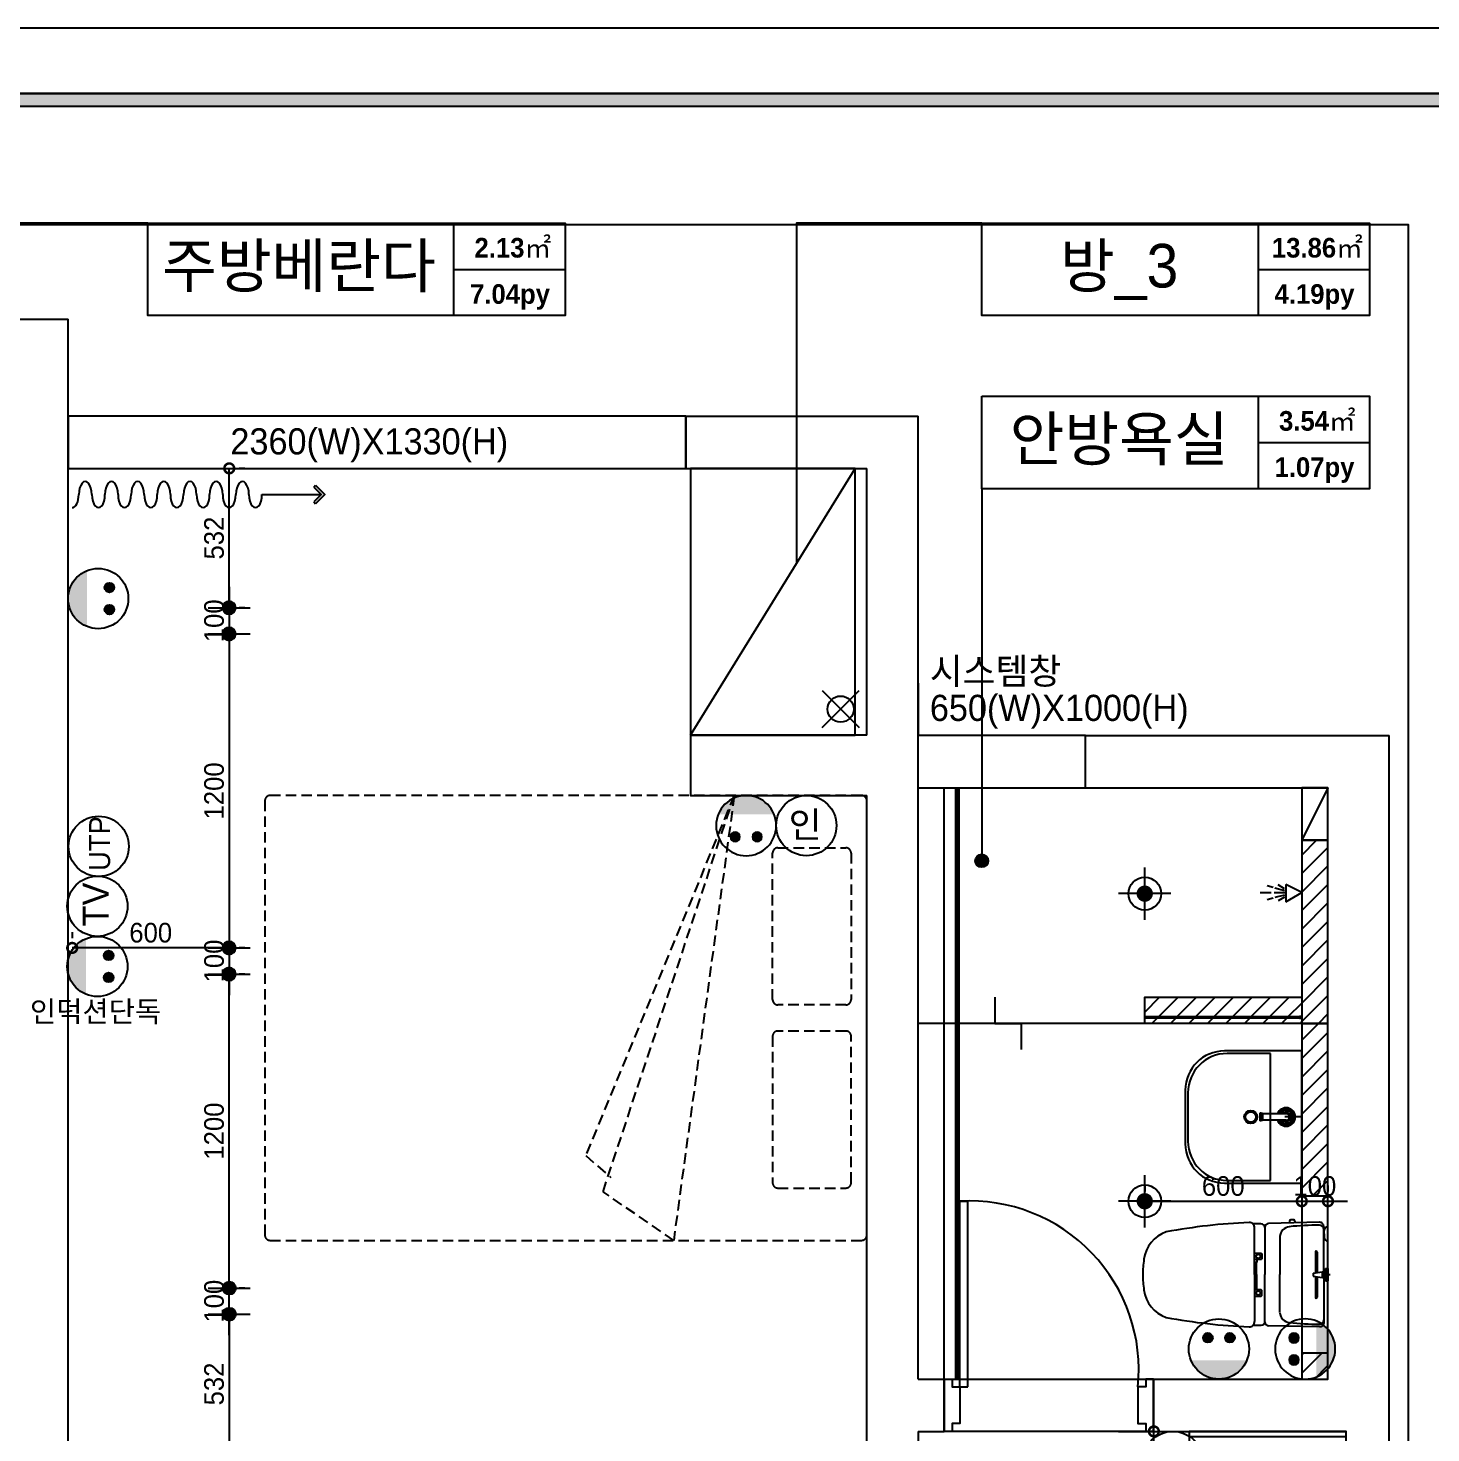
# Model space of a CAD drawing. Header units: inches. Extents: x -55157 to -7160, y -122257 to -52101.
# Drawn here: x -20336 to -14976, y -92112 to -86744 of the extents above; entities that cross this region are included whole.
import ezdxf
from ezdxf.enums import TextEntityAlignment as Align

# ---------------------------------------------------------------- set-up
doc = ezdxf.new("R2010")
doc.units = ezdxf.units.IN
doc.header["$LTSCALE"] = 50
doc.header["$MEASUREMENT"] = 0
for name, pattern in [('DASHEDX2', [1.5, 1, -0.5]), ('DH-HID2', [1.2, 0.8, -0.4]), ('HIDDEN', [0.375, 0.25, -0.125])]:
    doc.linetypes.add(name, pattern=pattern)
for name, color, linetype in [('0-ELC TEXT', 7, 'Continuous'), ('01. F-소품', 3, 'Continuous'), ('03-TEXT', 3, 'Continuous'), ('03-WAL NEW', 3, 'Continuous'), ('06-FUR', 6, 'Continuous'), ('07-DIM WAL', 5, 'Continuous'), ('BATH', 4, 'Continuous'), ('CEIL-LIGHT', 7, 'Continuous'), ('CO-BATH', 6, 'Continuous'), ('E-HAT', 251, 'Continuous'), ('fin', 5, 'Continuous'), ('FORM(YOURNAME)-1', 1, 'Continuous'), ('FORM(YOURNAME)-11', 1, 'Continuous'), ('FU-FURM', 251, 'DH-HID2'), ('HL', 6, 'HIDDEN'), ('RC-LIGHT', 7, 'Continuous'), ('도면층2', 2, 'Continuous'), ('도면층4', 4, 'Continuous'), ('도면층5', 5, 'Continuous'), ('설비', 140, 'Continuous'), ('욕실마감선', 4, 'Continuous')]:
    doc.layers.add(name, color=color, linetype=linetype)
doc.styles.add('YOURNAME', font='HY울릉도M.TTF')
doc.styles.add('넥슨고딕', font='NEXONLv1GothicBold.ttf')
doc.styles.add('스타일1', font='HY울릉도M.TTF')
doc.styles.add('코레일둥고', font='Korail_Round_Gothic_Medium.ttf')
doc.dimstyles.new('30', dxfattribs={"dimscale": 30, "dimtxt": 2.5, "dimasz": 2.5, "dimexe": 1.25, "dimexo": 2, "dimtad": 1, "dimdec": 0, "dimtxsty": '스타일1', "dimblk": 'DOTSMALL', "dimcen": 2.5, "dimclrd": 1, "dimclre": 1, "dimclrt": 2, "dimadec": 0, "dimazin": 0, "dimtfac": 1, "dimtix": 1, "dimtmove": 0, "dimatfit": 3, "dimldrblk": 'DOTSMALL', "dimfxl": 1.25, "dimarcsym": 0})
pattern_1 = [(45, (21500, -16519.2), (-35.35534, 35.35534), [])]

# ---------------------------------------------------------------- blocks, each defined once
blk = doc.blocks.new('FORM-ELEVATION')
at = {"layer": 'FORM(YOURNAME)-11'}
h = blk.add_hatch(color=256, dxfattribs=at)
h.dxf.hatch_style = 1
h.paths.add_polyline_path([(-10309, 35708), (71691, 35708), (71691, 35508), (-10309, 35508)])
h.paths.add_polyline_path([(-10309, -21492), (71691, -21492), (71691, -21692), (-10309, -21692)])
at = {"layer": 'Defpoints', "color": 158}
for points in [[(-10309, -21692), (71691, -21692), (71691, 35708), (-10309, 35708)], [(-8309, 33708), (61071, 33708), (61071, -19692), (-8309, -19692)]]:
    blk.add_lwpolyline(points, close=True, dxfattribs=at)
at = {"layer": 'FORM(YOURNAME)-11', "color": 250}
blk.add_lwpolyline([(-11309, -22692), (72691, -22692), (72691, 36708), (-11309, 36708)], close=True, dxfattribs=at)
at = {"layer": 'FORM(YOURNAME)-11'}
blk.add_lwpolyline([(-10309, 35708), (71691, 35708), (71691, 35508), (-10309, 35508)], close=True, dxfattribs=at)
at = {"layer": 'FORM(YOURNAME)-11', "color": 3, "style": 'YOURNAME'}
for tag, height, p in [('1', 450, (71041, -1219)), ('2', 450, (71041, -1863)), ('3', 450, (71041, -3150)), ('4', 450, (71041, -5081)), ('5', 515, (71041, -7398)), ('6', 515, (71041, -9650)), ('7', 515, (71041, -11903)), ('8', 515, (71041, -14155)), ('9', 515, (71041, -16408)), ('10', 515, (66791, -18596)), ('11', 515, (71041, -18660)), ('12', 515, (66791, -20848)), ('13', 515, (71041, -20848))]:
    blk.add_attdef(tag, text='', height=height, dxfattribs=at).set_placement(p, align=Align.MIDDLE_RIGHT)
blk = doc.blocks.new('vudauseh')
for p, q in [((-38801.7, -55169.5), (-38660.3, -55311)), ((-38801.7, -55311), (-38660.3, -55169.5))]:
    blk.add_line(p, q)
blk.add_circle((-38731, -55240.2), 50)
at = {"layer": '도면층2'}
for p, q in [((-42952.7, -53750.2), (-41682.7, -53750.2)), ((-41682.7, -59085.2), (-41682.7, -53750.2)), ((-39322.7, -54120.2), (-38435, -54120.2)), ((-39322.7, -54120.2), (-39322.7, -54320.2)), ((-38435, -57800.2), (-38435, -54120.2)), ((-39322.7, -54320.2), (-38631, -54320.2)), ((-38631, -55340.2), (-38631, -54320.2)), ((-38435, -55341.2), (-38435, -55141.2)), ((-37795, -55341.2), (-36635, -55341.2)), ((-37795, -55541.2), (-37795, -55341.2)), ((-37795, -55541.2), (-37795, -55341.2)), ((-36635, -66300.2), (-36635, -55341.2)), ((-37795, -55541.2), (-36869, -55541.2)), ((-36869, -57800.2), (-36869, -55541.2)), ((-38631, -58130.2), (-38631, -55570.2)), ((-38435, -57800.2), (-38335, -57800.2)), ((-38335, -57800.2), (-38335, -58000.2)), ((-37535, -57800.2), (-36869, -57800.2)), ((-37535, -57800.2), (-37535, -58000.2)), ((-38435, -58000.2), (-38335, -58000.2)), ((-38435, -58000.2), (-38435, -58130.2)), ((-37535, -58000.2), (-36799, -58000.2)), ((-36799, -64673.2), (-36799, -58000.2))]:
    blk.add_line(p, q, dxfattribs=at)
blk.add_lwpolyline([(-38631, -55340.2), (-39305, -55340.2), (-39305, -55570.2), (-38631, -55570.2)], dxfattribs=at)
at = {"layer": '도면층4'}
for p, q in [((-38435, -55141.2), (-38435, -55341.2)), ((-37795, -55341.2), (-38435, -55341.2)), ((-37795, -55541.2), (-37795, -55341.2)), ((-38435, -55541.2), (-37795, -55541.2)), ((-38275, -57830.2), (-38275, -57120.2)), ((-38275, -57120.2), (-38245, -57120.2)), ((-38245, -57830.2), (-38245, -57120.8)), ((-38335, -58000.2), (-38335, -57800.2)), ((-38335, -57800.2), (-37535, -57800.2)), ((-38335, -57800.2), (-38335, -58000.2)), ((-37535, -57800.2), (-37535, -58000.2)), ((-38275, -57830.2), (-38245, -57830.2)), ((-37535, -58000.2), (-38335, -58000.2))]:
    blk.add_line(p, q, dxfattribs=at)
blk.add_lwpolyline([(-41682.7, -54320.2), (-39322.7, -54320.2), (-39322.7, -54120.2), (-41682.7, -54120.2)], close=True, dxfattribs=at)
for points in [[(-38335, -57800.2), (-38305, -57800.2), (-38305, -57830.2), (-38275, -57830.2), (-38275, -57970.2), (-38305, -57970.2), (-38305, -58000.2), (-38335, -58000.2), (-38335, -57800.2)], [(-37535, -57800.2), (-37565, -57800.2), (-37565, -57830.2), (-37595, -57830.2), (-37595, -57970.2), (-37565, -57970.2), (-37565, -58000.2), (-37535, -58000.2), (-37535, -57800.2)]]:
    blk.add_lwpolyline(points, dxfattribs=at)
at = {"layer": '도면층5'}
blk.add_arc((-38237.5, -57765.5), 645.8, 354.2444, 93.3276, dxfattribs=at)
at = {"layer": '0-ELC TEXT', "style": '코레일둥고'}
for s, p in [('2360(W)X1330(H)', (-41062.7, -54267)), ('시스템창', (-38390.1, -55145)), ('650(W)X1000(H)', (-38390.1, -55285.4))]:
    blk.add_text(s, height=100, dxfattribs=at).set_placement(p)
blk = doc.blocks.new('B-803S')
at = {"layer": 'CO-BATH'}
for p, q in [((7.5, 1980), (7.5, 20)), ((12.5, 1980), (12.5, 20))]:
    blk.add_line(p, q, dxfattribs=at)
at = {"layer": 'CO-BATH', "color": 8}
blk.add_lwpolyline([(0, 2000), (20, 2000), (20, 0), (0, 0)], close=True, dxfattribs=at)
at = {"layer": 'CO-BATH'}
for points in [[(0, 2000), (0, 1970), (5, 1970), (5, 1980), (15, 1980), (15, 1970), (20, 1970), (20, 2000)], [(0, 0), (0, 30), (5, 30), (5, 20), (15, 20), (15, 30), (20, 30), (20, 0)]]:
    blk.add_lwpolyline(points, close=True, dxfattribs=at)
blk = doc.blocks.new('FFSFDF')
at = {"layer": '01. F-소품'}
blk.add_hatch(color=8, dxfattribs=at).paths.add_polyline_path([(1567672.9, 1746751.1), (1567679.9, 1746744.1), (1567715.3, 1746779.4), (1567679.9, 1746814.8), (1567672.9, 1746807.7), (1567701.2, 1746779.4)])
at = {"layer": '01. F-소품', "color": 8}
for p, q in [((1567672.9, 1746807.7), (1567679.9, 1746814.8)), ((1567474.8, 1746779.4), (1567701.2, 1746779.4)), ((1567672.9, 1746751.1), (1567679.9, 1746744.1))]:
    blk.add_line(p, q, dxfattribs=at)
for points in [[(1567672.9, 1746807.7), (1567701.2, 1746779.4), (1567672.9, 1746751.1)], [(1567679.9, 1746814.8), (1567715.3, 1746779.4), (1567679.9, 1746744.1)]]:
    blk.add_lwpolyline(points, dxfattribs=at)
for centre, start_param, end_param in [((1566799.8, 1746779.4), 1.570796, 4.712389), ((1566899.8, 1746779.4), 1.570796, 4.712389), ((1566999.8, 1746779.4), 1.570796, 4.712389), ((1567099.8, 1746779.4), 1.570796, 4.712389), ((1567199.8, 1746779.4), 1.570796, 4.712389), ((1567299.8, 1746779.4), 1.570796, 4.712389), ((1567399.8, 1746779.4), 1.570796, 4.712389), ((1566749.8, 1746779.4), 6.283185, 7.853982), ((1566849.8, 1746779.4), 4.712389, 7.853982), ((1566949.8, 1746779.4), 4.712389, 7.853982), ((1567049.8, 1746779.4), 4.712389, 7.853982), ((1567149.8, 1746779.4), 4.712389, 7.853982), ((1567249.8, 1746779.4), 4.712389, 7.853982), ((1567349.8, 1746779.4), 4.712389, 7.853982), ((1567449.8, 1746779.4), 4.712389, 7.853982)]:
    blk.add_ellipse(centre, major_axis=(0, -50), ratio=0.5, start_param=start_param, end_param=end_param, dxfattribs=at)
blk = doc.blocks.new('ccjwsjdeh')
at = {"layer": '03-WAL NEW'}
h = blk.add_hatch(dxfattribs=at)
h.set_pattern_fill('_USER', color=256, scale=50, angle=45, pattern_type=0)
h.set_pattern_definition(pattern_1)
h.paths.add_polyline_path([(-15469, -72960.4), (-15369, -72960.4), (-15369, -72260.4), (-15469, -72260.4)])
at = {"layer": 'E-HAT'}
h = blk.add_hatch(dxfattribs=at)
h.set_pattern_fill('_USER', color=8, scale=50, angle=45, pattern_type=0)
h.set_pattern_definition(pattern_1)
h.paths.add_polyline_path([(-15469, -72860.4), (-16069, -72860.4), (-16069, -72934.4), (-16060, -72934.4), (-15478, -72934.4), (-15469, -72934.4)])
h.paths.add_polyline_path([(-16069, -72940.4), (-16069, -72960.4), (-15469, -72960.4), (-15469, -72940.4), (-15478, -72940.4), (-16060, -72940.4)])
h = blk.add_hatch(dxfattribs=at)
h.set_pattern_fill('_USER', color=8, scale=50, angle=45, pattern_type=0)
h.set_pattern_definition(pattern_1)
h.paths.add_polyline_path([(-15369, -73619.4), (-15369, -72960.4), (-15469, -72960.4), (-15469, -73619.4)])
h.paths.add_polyline_path([(-15369, -74319.4), (-15369, -74219.4), (-15469, -74219.4), (-15469, -74319.4)])
at = {"color": 8}
for p, q in [((-16069, -72960.4), (-16935, -72960.4)), ((-15469, -73318), (-15534, -73318)), ((-15369, -73896.5), (-15369, -73944.5)), ((-15369, -73920.5), (-15360.2, -73920.5))]:
    blk.add_line(p, q, dxfattribs=at)
blk.add_lwpolyline([(-16641.3, -72860.4), (-16641.3, -72960.4), (-16541.3, -72960.4), (-16541.3, -73060.4)], dxfattribs=at)
at = {"layer": '03-WAL NEW'}
for p, q in [((-15469, -72960.4), (-15369, -72960.4)), ((-15469, -73619.4), (-15369, -73619.4)), ((-15469, -74219.4), (-15369, -74219.4))]:
    blk.add_line(p, q, dxfattribs=at)
for points in [[(-15469, -72960.4), (-15369, -72960.4), (-15369, -72260.4), (-15469, -72260.4)], [(-15469, -74319.4), (-15369, -74319.4), (-15369, -72960.4), (-15469, -72960.4)]]:
    blk.add_lwpolyline(points, close=True, dxfattribs=at)
blk.add_lwpolyline([(-15469, -72960.4), (-16069, -72960.4), (-16069, -72860.4), (-15469, -72860.4), (-15469, -72960.4)], dxfattribs=at)
at = {"layer": '06-FUR', "color": 8}
for p, q in [((-17805, -71859.4), (-17176, -70839.4)), ((-15369, -72060.4), (-15469, -72260.4))]:
    blk.add_line(p, q, dxfattribs=at)
for points in [[(-17805, -71859.4), (-17176, -71859.4), (-17176, -70839.4), (-17805, -70839.4)], [(-15469, -72260.4), (-15369, -72260.4), (-15369, -72060.4), (-15469, -72060.4)], [(-15899, -75759.4), (-15299, -75759.4), (-15299, -74519.4), (-15899, -74519.4)], [(-15899, -74539.4), (-15299, -74539.4), (-15299, -74519.4), (-15899, -74519.4)]]:
    blk.add_lwpolyline(points, close=True, dxfattribs=at)
at = {"layer": 'BATH', "color": 8}
for p, q in [((-15586, -72461.5), (-15628.1, -72461.5)), ((-15578.3, -72440.9), (-15600.9, -72434.3)), ((-15533.1, -72461.5), (-15574.6, -72461.5)), ((-15534.7, -72453.3), (-15572.6, -72443.5)), ((-15534.7, -72469.7), (-15572.6, -72479.4)), ((-15535.2, -72445.5), (-15558.8, -72430.7)), ((-15469, -72460.4), (-15530, -72429.1)), ((-15530, -72429.1), (-15530, -72495.4)), ((-15530, -72495.4), (-15469, -72460.4)), ((-15578.3, -72482), (-15600.9, -72488.7)), ((-15535.2, -72477.4), (-15558.8, -72492.3))]:
    blk.add_line(p, q, dxfattribs=at)
at = {"layer": 'CO-BATH', "color": 8}
for p, q in [((-15469, -73065.5), (-15764, -73065.5)), ((-15589, -73075.5), (-15754, -73075.5)), ((-15589, -73560.5), (-15589, -73075.5)), ((-15469, -73570.5), (-15469, -73065.5)), ((-15914, -73215.5), (-15914, -73420.5)), ((-15904, -73225.5), (-15904, -73410.5)), ((-15629.5, -73303.5), (-15629.5, -73332.5)), ((-15624.5, -73303.5), (-15629.5, -73303.5)), ((-15624.5, -73303.5), (-15624.5, -73332.5)), ((-15619.5, -73304.5), (-15624.5, -73304.5)), ((-15619.5, -73304.5), (-15619.5, -73331.5)), ((-15529, -73305.5), (-15619.5, -73305.5)), ((-15624.5, -73332.5), (-15629.5, -73332.5)), ((-15619.5, -73331.5), (-15624.5, -73331.5)), ((-15529, -73330.5), (-15619.5, -73330.5)), ((-15764, -73570.5), (-15469, -73570.5)), ((-15754, -73560.5), (-15589, -73560.5))]:
    blk.add_line(p, q, dxfattribs=at)
for radius in [25, 20]:
    blk.add_circle((-15664, -73318), radius, dxfattribs=at)
for centre, radius, start, end in [((-15764, -73215.5), 150, 90, 180), ((-15754, -73225.5), 150, 90, 180), ((-15529, -73318), 35, 200.9248, 159.0751), ((-15529, -73318), 30, 204.6243, 155.3757), ((-15529, -73318), 25, 210, 150), ((-15529, -73318), 18, 223.9829, 136.017), ((-15529, -73318), 12.5, 270, 90), ((-15764, -73420.5), 150, 180, 270), ((-15754, -73410.5), 150, 180, 270)]:
    blk.add_arc(centre, radius, start, end, dxfattribs=at)
at = {"layer": 'fin', "color": 8}
for p, q in [((-15649.6, -73920.5), (-15649.6, -73741.2)), ((-15610.4, -73740.1), (-15610.4, -73920.5)), ((-15385.4, -73912.5), (-15385.4, -73747.9)), ((-15384, -73764.8), (-15384, -73752.3)), ((-15552.6, -73775.3), (-15552.6, -73920.5)), ((-15384, -73764.8), (-15384, -73777.3)), ((-15649.6, -73920.5), (-15649.6, -74099.8)), ((-15610.4, -74100.9), (-15610.4, -73920.5)), ((-15552.6, -74065.7), (-15552.6, -73920.5)), ((-15385.4, -73928.5), (-15385.4, -74093.1))]:
    blk.add_line(p, q, dxfattribs=at)
for points in [[(-15610.4, -73740.1, 0.371724), (-15625.1, -73725.7, 0.003515), (-15656, -73726.6, 0.320541)], [(-15385.4, -73747.9), (-15385.4, -73735.5, 0.421209), (-15400.7, -73720.5), (-15595.7, -73725.1, 0.001659)], [(-15610.4, -74100.9, -0.371724), (-15625.1, -74115.3, -0.003515), (-15656, -74114.4, -0.320541)], [(-15385.4, -74093.1), (-15385.4, -74105.5, -0.421209), (-15400.7, -74120.5), (-15595.7, -74115.9, -0.001659)]]:
    blk.add_lwpolyline(points, format="xyb", dxfattribs=at)
for centre, radius, start, end in [((-15947.3, -73876.3), 125.5, 108.2964, 173.4241), ((-15580.6, -75925.3), 2205.9, 92.3333, 100.6081), ((-15669.6, -73741.2), 20, 0, 92.3333), ((-15595.4, -73740.1), 15, 91.3651, 180), ((-15512.6, -73777), 40, 95.9437, 177.5129), ((-15413.2, -74731.8), 1000, 89.3116, 95.9437), ((-15401.4, -73747.9), 16, 0, 89.3116), ((-15369, -73752.3), 15, 90, 180), ((-15369, -73777.3), 15, 180, 270), ((-15670.4, -73920.5), 405.9, 171.6993, 180), ((-15670.4, -73920.5), 405.9, 180, 188.3007), ((-15947.3, -73964.7), 125.5, 186.5759, 251.7036), ((-15512.6, -74064), 40, 182.4871, 264.0563), ((-15580.6, -71915.7), 2205.9, 259.3919, 267.6667), ((-15669.6, -74099.8), 20, 267.6667, 0), ((-15595.4, -74100.9), 15, 180, 268.6349), ((-15413.2, -73109.2), 1000, 264.0563, 270.6884), ((-15401.4, -74093.1), 16, 270.6884, 0)]:
    blk.add_arc(centre, radius, start, end, dxfattribs=at)
at = {"layer": 'FU-FURM', "color": 8}
for p, q in [((-17637.4, -72089.4), (-18204.9, -73465.4)), ((-18138.9, -73603.4), (-17637.4, -72089.4)), ((-17637.4, -72089.4), (-17868.9, -73789.4)), ((-18204.9, -73465.4), (-18108.9, -73549.4)), ((-17868.9, -73789.4), (-18138.9, -73603.4))]:
    blk.add_line(p, q, dxfattribs=at)
for points in [[(-19430.9, -72109.4), (-19430.9, -73769.4, 0.414214), (-19410.9, -73789.4), (-17150.9, -73789.4, 0.414214), (-17130.9, -73769.4), (-17130.9, -72109.4, 0.414214), (-17150.9, -72089.4), (-19410.9, -72089.4, 0.414214)], [(-17490.9, -72869.4), (-17490.9, -72309.4, -0.414214), (-17470.9, -72289.4), (-17210.9, -72289.4, -0.414214), (-17190.9, -72309.4), (-17190.9, -72869.4, -0.414214), (-17210.9, -72889.4), (-17470.9, -72889.4, -0.414214)], [(-17490.9, -73009.4), (-17490.9, -73569.4, 0.414214), (-17470.9, -73589.4), (-17210.9, -73589.4, 0.414214), (-17190.9, -73569.4), (-17190.9, -73009.4, 0.414214), (-17210.9, -72989.4), (-17470.9, -72989.4, 0.414214)]]:
    blk.add_lwpolyline(points, format="xyb", close=True, dxfattribs=at)
at = {"layer": 'HL', "color": 8, "linetype": 'Continuous'}
for p, q in [((-15515.4, -73715.5), (-15515.4, -73723.2)), ((-15499.3, -73711.5), (-15511.4, -73711.5)), ((-15495.3, -73715.5), (-15495.3, -73722.8)), ((-15417, -73834), (-15417, -73913)), ((-15410, -73834), (-15410, -73912)), ((-15642.6, -73920.5), (-15642.6, -73874.2)), ((-15642.6, -73920.5), (-15642.6, -73966.8)), ((-15425.1, -73914.5), (-15390.7, -73909.2)), ((-15425.1, -73914.5), (-15425.1, -73926.5)), ((-15390.7, -73909.2), (-15383.7, -73913.6)), ((-15390.7, -73909.2), (-15390.7, -73931.8)), ((-15383.7, -73913.6), (-15379, -73908.1)), ((-15383.7, -73913.6), (-15383.7, -73927.4)), ((-15379, -73896.5), (-15369, -73896.5)), ((-15379, -73896.5), (-15379, -73944.5)), ((-15425.1, -73926.5), (-15390.7, -73931.8)), ((-15417, -73928), (-15417, -74007)), ((-15410, -73929), (-15410, -74007)), ((-15390.7, -73931.8), (-15383.7, -73927.4)), ((-15383.7, -73927.4), (-15379, -73932.9)), ((-15379, -73944.5), (-15369, -73944.5))]:
    blk.add_line(p, q, dxfattribs=at)
for points in [[(-15649.6, -73837.9), (-15625.4, -73837.9, -0.414214), (-15621.4, -73841.9), (-15621.4, -73858.4, -0.414214), (-15625.4, -73862.4), (-15641, -73862.4), (-15649.6, -73862.4)], [(-15641, -73862.4), (-15641, -73872.2, -0.414214), (-15643, -73874.2), (-15649.6, -73874.2)], [(-15641, -73978.6), (-15641, -73968.8, 0.414214), (-15643, -73966.8), (-15649.6, -73966.8)], [(-15649.6, -74003.1), (-15625.4, -74003.1, 0.414214), (-15621.4, -73999.1), (-15621.4, -73982.6, 0.414214), (-15625.4, -73978.6), (-15641, -73978.6), (-15649.6, -73978.6)]]:
    blk.add_lwpolyline(points, format="xyb", dxfattribs=at)
for centre in [(-15635.4, -73850.5), (-15635.4, -73990.5)]:
    blk.add_circle(centre, 8, dxfattribs=at)
for centre, radius, start, end in [((-15511.4, -73715.5), 4, 90, 180), ((-15499.3, -73715.5), 4, 0, 90), ((-15413.5, -73834), 3.5, 0, 180), ((-15413.5, -74007), 3.5, 180, 0)]:
    blk.add_arc(centre, radius, start, end, dxfattribs=at)
at = {"layer": '욕실마감선', "color": 8}
for p, q in [((-15525.9, -72451.4), (-15528, -72451.4)), ((-15527, -72471.1), (-15528, -72471.1))]:
    blk.add_line(p, q, dxfattribs=at)
blk.add_blockref('vudauseh', (21500, -16519.2))
at = {"color": 8}
blk.add_blockref('FFSFDF', (-1586916.7, -1817718.9), dxfattribs=at)
at = {"layer": '07-DIM WAL', "color": 8, "xscale": 0.3000010340288967, "yscale": 0.3000010340288967, "zscale": 0.3000010340288967, "rotation": 270}
blk.add_blockref('B-803S', (-16069, -72934.4), dxfattribs=at)
blk = doc.blocks.new('hallogen')
h = blk.add_hatch(color=256)
h.dxf.hatch_style = 1
edge = h.paths.add_edge_path()
edge.add_arc((48591.7, 60854.3), 31.2, 0, 360, ccw=False)
at = {"color": 1, "linetype": 'Continuous'}
for p, q in [((48591.7, 60954.3), (48591.7, 60754.3)), ((48691.7, 60854.3), (48491.7, 60854.3))]:
    blk.add_line(p, q, dxfattribs=at)
at = {"color": 4, "linetype": 'Continuous'}
blk.add_circle((48591.7, 60854.3), 62.5, dxfattribs=at)
blk = doc.blocks.new('_DOTSMALL')
at = {"color": 0, "linetype": 'ByBlock', "const_width": 0.5}
blk.add_lwpolyline([(-0.0625, 0, 1), (0.0625, 0, 1)], format="xyb", close=True, dxfattribs=at)
blk = doc.blocks.new('*D267')
at = {"layer": '07-DIM WAL', "color": 1, "lineweight": -2, "transparency": 16777216}
for p, q in [((-16069, -91166.9), (-16069, -91189.4)), ((-15469, -91166.9), (-15469, -91189.4)), ((-16069, -91226.9), (-15469, -91226.9))]:
    blk.add_line(p, q, dxfattribs=at)
at = {"layer": 'Defpoints', "color": 0, "transparency": 16777216}
for p in [(-16069, -91226.9), (-15469, -91226.9), (-15469, -91226.9)]:
    blk.add_point(p, dxfattribs=at)
at = {"layer": '07-DIM WAL', "color": 1, "lineweight": -2, "transparency": 16777216, "xscale": 75, "yscale": 75, "zscale": 75, "rotation": 180}
blk.add_blockref('_DOTSMALL', (-16069, -91226.9), dxfattribs=at)
at = {"layer": '07-DIM WAL', "color": 1, "lineweight": -2, "transparency": 16777216, "xscale": 75, "yscale": 75, "zscale": 75}
blk.add_blockref('_DOTSMALL', (-15469, -91226.9), dxfattribs=at)
at = {"layer": '07-DIM WAL', "color": 2, "transparency": 16777216, "insert": (-15769, -91169.2), "char_height": 75, "attachment_point": 5, "style": '스타일1'}
blk.add_mtext('600', dxfattribs=at)
blk = doc.blocks.new('*D268')
at = {"layer": '07-DIM WAL', "color": 1, "lineweight": -2, "transparency": 16777216}
for p, q in [((-15469, -91166.9), (-15469, -91189.4)), ((-15369, -91166.9), (-15369, -91189.4)), ((-15544, -91226.9), (-15294, -91226.9))]:
    blk.add_line(p, q, dxfattribs=at)
at = {"layer": 'Defpoints', "color": 0, "transparency": 16777216}
for p in [(-15469, -91226.9), (-15369, -91226.9), (-15369, -91226.9)]:
    blk.add_point(p, dxfattribs=at)
at = {"layer": '07-DIM WAL', "color": 1, "lineweight": -2, "transparency": 16777216, "xscale": 75, "yscale": 75, "zscale": 75}
blk.add_blockref('_DOTSMALL', (-15469, -91226.9), dxfattribs=at)
at = {"layer": '07-DIM WAL', "color": 1, "lineweight": -2, "transparency": 16777216, "xscale": 75, "yscale": 75, "zscale": 75, "rotation": 180}
blk.add_blockref('_DOTSMALL', (-15369, -91226.9), dxfattribs=at)
at = {"layer": '07-DIM WAL', "color": 2, "transparency": 16777216, "insert": (-15419, -91169.2), "char_height": 75, "attachment_point": 5, "style": '스타일1'}
blk.add_mtext('100', dxfattribs=at)
blk = doc.blocks.new('1')
at = {"linetype": 'Continuous'}
h = blk.add_hatch(color=4, dxfattribs=at)
h.dxf.hatch_style = 1
edge = h.paths.add_edge_path()
edge.add_arc((11539653.5, -14273503.8), 37.5, 0, 360)
at = {"color": 1, "linetype": 'Continuous'}
for p, q in [((11539653.5, -14273637.1), (11539653.5, -14273370.5)), ((11539520.2, -14273503.8), (11539786.8, -14273503.8))]:
    blk.add_line(p, q, dxfattribs=at)
at = {"color": 4, "linetype": 'Continuous'}
for radius in [41.5, 37.5]:
    blk.add_circle((11539653.5, -14273503.8), radius, dxfattribs=at)
blk = doc.blocks.new('*D322')
at = {"layer": '07-DIM WAL', "color": 1, "lineweight": -2, "transparency": 16777216}
for p, q in [((-19567, -90183.9), (-19567, -90433.9)), ((-19507, -90258.9), (-19529.5, -90258.9)), ((-19627, -90358.9), (-19604.5, -90358.9))]:
    blk.add_line(p, q, dxfattribs=at)
at = {"layer": 'Defpoints', "color": 0, "transparency": 16777216}
for p in [(-19567, -90258.9), (-19567, -90358.9), (-19567, -90358.9)]:
    blk.add_point(p, dxfattribs=at)
at = {"layer": '07-DIM WAL', "color": 1, "lineweight": -2, "transparency": 16777216, "xscale": 75, "yscale": 75, "zscale": 75}
for p, rotation in [((-19567, -90258.9), 270), ((-19567, -90358.9), 90)]:
    blk.add_blockref('_DOTSMALL', p, dxfattribs=dict(at, rotation=rotation))
at = {"layer": '07-DIM WAL', "color": 2, "transparency": 16777216, "insert": (-19624.7, -90308.9), "char_height": 75, "attachment_point": 5, "rotation": 90, "style": '스타일1'}
blk.add_mtext('100', dxfattribs=at)
blk = doc.blocks.new('*D323')
at = {"layer": '07-DIM WAL', "color": 1, "lineweight": -2, "transparency": 16777216}
for p, q in [((-19567, -88883.9), (-19567, -89133.9)), ((-19507, -88958.9), (-19529.5, -88958.9)), ((-19627, -89058.9), (-19604.5, -89058.9))]:
    blk.add_line(p, q, dxfattribs=at)
at = {"layer": 'Defpoints', "color": 0, "transparency": 16777216}
for p in [(-19567, -88958.9), (-19567, -89058.9), (-19567, -89058.9)]:
    blk.add_point(p, dxfattribs=at)
at = {"layer": '07-DIM WAL', "color": 1, "lineweight": -2, "transparency": 16777216, "xscale": 75, "yscale": 75, "zscale": 75}
for p, rotation in [((-19567, -88958.9), 270), ((-19567, -89058.9), 90)]:
    blk.add_blockref('_DOTSMALL', p, dxfattribs=dict(at, rotation=rotation))
at = {"layer": '07-DIM WAL', "color": 2, "transparency": 16777216, "insert": (-19624.7, -89008.9), "char_height": 75, "attachment_point": 5, "rotation": 90, "style": '스타일1'}
blk.add_mtext('100', dxfattribs=at)
blk = doc.blocks.new('*D324')
at = {"layer": '07-DIM WAL', "color": 1, "lineweight": -2, "transparency": 16777216}
for p, q in [((-19627, -89058.9), (-19604.5, -89058.9)), ((-19567, -89058.9), (-19567, -90258.9)), ((-19627, -90258.9), (-19604.5, -90258.9))]:
    blk.add_line(p, q, dxfattribs=at)
at = {"layer": 'Defpoints', "color": 0, "transparency": 16777216}
for p in [(-19567, -89058.9), (-19567, -90258.9), (-19567, -90258.9)]:
    blk.add_point(p, dxfattribs=at)
at = {"layer": '07-DIM WAL', "color": 1, "lineweight": -2, "transparency": 16777216, "xscale": 75, "yscale": 75, "zscale": 75}
for p, rotation in [((-19567, -89058.9), 90), ((-19567, -90258.9), 270)]:
    blk.add_blockref('_DOTSMALL', p, dxfattribs=dict(at, rotation=rotation))
at = {"layer": '07-DIM WAL', "color": 2, "transparency": 16777216, "insert": (-19624.7, -89658.9), "char_height": 75, "attachment_point": 5, "rotation": 90, "style": '스타일1'}
blk.add_mtext('1200', dxfattribs=at)
blk = doc.blocks.new('*D325')
at = {"layer": '07-DIM WAL', "color": 1, "lineweight": -2, "transparency": 16777216}
for p, q in [((-19567, -91733.9), (-19567, -91483.9)), ((-19627, -91558.9), (-19604.5, -91558.9)), ((-19627, -91658.9), (-19604.5, -91658.9))]:
    blk.add_line(p, q, dxfattribs=at)
at = {"layer": 'Defpoints', "color": 0, "transparency": 16777216}
for p in [(-19567, -91558.9), (-19567, -91558.9), (-19567, -91658.9)]:
    blk.add_point(p, dxfattribs=at)
at = {"layer": '07-DIM WAL', "color": 1, "lineweight": -2, "transparency": 16777216, "xscale": 75, "yscale": 75, "zscale": 75}
for p, rotation in [((-19567, -91558.9), 270), ((-19567, -91658.9), 90)]:
    blk.add_blockref('_DOTSMALL', p, dxfattribs=dict(at, rotation=rotation))
at = {"layer": '07-DIM WAL', "color": 2, "transparency": 16777216, "insert": (-19624.7, -91608.9), "char_height": 75, "attachment_point": 5, "rotation": 90, "style": '스타일1'}
blk.add_mtext('100', dxfattribs=at)
blk = doc.blocks.new('*D326')
at = {"layer": '07-DIM WAL', "color": 1, "lineweight": -2, "transparency": 16777216}
for p, q in [((-19567, -91558.9), (-19567, -90358.9)), ((-19507, -90358.9), (-19529.5, -90358.9)), ((-19507, -91558.9), (-19529.5, -91558.9))]:
    blk.add_line(p, q, dxfattribs=at)
at = {"layer": 'Defpoints', "color": 0, "transparency": 16777216}
for p in [(-19567, -90358.9), (-19567, -90358.9), (-19567, -91558.9)]:
    blk.add_point(p, dxfattribs=at)
at = {"layer": '07-DIM WAL', "color": 1, "lineweight": -2, "transparency": 16777216, "xscale": 75, "yscale": 75, "zscale": 75}
for p, rotation in [((-19567, -90358.9), 90), ((-19567, -91558.9), 270)]:
    blk.add_blockref('_DOTSMALL', p, dxfattribs=dict(at, rotation=rotation))
at = {"layer": '07-DIM WAL', "color": 2, "transparency": 16777216, "insert": (-19624.7, -90958.9), "char_height": 75, "attachment_point": 5, "rotation": 90, "style": '스타일1'}
blk.add_mtext('1200', dxfattribs=at)
blk = doc.blocks.new('*D327')
at = {"layer": '07-DIM WAL', "color": 1, "lineweight": -2, "transparency": 16777216}
for p, q in [((-20167, -90198.9), (-20167, -90221.4)), ((-19567, -90198.9), (-19567, -90221.4)), ((-19567, -90258.9), (-20167, -90258.9))]:
    blk.add_line(p, q, dxfattribs=at)
at = {"layer": 'Defpoints', "color": 0, "transparency": 16777216}
for p in [(-20167, -90258.9), (-20167, -90258.9), (-19567, -90258.9)]:
    blk.add_point(p, dxfattribs=at)
at = {"layer": '07-DIM WAL', "color": 1, "lineweight": -2, "transparency": 16777216, "xscale": 75, "yscale": 75, "zscale": 75, "rotation": 180}
blk.add_blockref('_DOTSMALL', (-20167, -90258.9), dxfattribs=at)
at = {"layer": '07-DIM WAL', "color": 1, "lineweight": -2, "transparency": 16777216, "xscale": 75, "yscale": 75, "zscale": 75}
blk.add_blockref('_DOTSMALL', (-19567, -90258.9), dxfattribs=at)
at = {"layer": '07-DIM WAL', "color": 2, "transparency": 16777216, "insert": (-19867, -90201.2), "char_height": 75, "attachment_point": 5, "style": '스타일1'}
blk.add_mtext('600', dxfattribs=at)
blk = doc.blocks.new('*D328')
at = {"layer": '07-DIM WAL', "color": 1, "lineweight": -2, "transparency": 16777216}
for p, q in [((-19567, -88958.9), (-19567, -88426.4)), ((-19507, -88426.4), (-19529.5, -88426.4)), ((-19507, -88958.9), (-19529.5, -88958.9))]:
    blk.add_line(p, q, dxfattribs=at)
at = {"layer": 'Defpoints', "color": 0, "transparency": 16777216}
for p in [(-19567, -88426.4), (-19567, -88426.4), (-19567, -88958.9)]:
    blk.add_point(p, dxfattribs=at)
at = {"layer": '07-DIM WAL', "color": 1, "lineweight": -2, "transparency": 16777216, "xscale": 75, "yscale": 75, "zscale": 75}
for p, rotation in [((-19567, -88426.4), 90), ((-19567, -88958.9), 270)]:
    blk.add_blockref('_DOTSMALL', p, dxfattribs=dict(at, rotation=rotation))
at = {"layer": '07-DIM WAL', "color": 2, "transparency": 16777216, "insert": (-19624.7, -88692.7), "char_height": 75, "attachment_point": 5, "rotation": 90, "style": '스타일1'}
blk.add_mtext('532', dxfattribs=at)
blk = doc.blocks.new('*D329')
at = {"layer": '07-DIM WAL', "color": 1, "lineweight": -2, "transparency": 16777216}
for p, q in [((-19627, -91658.9), (-19604.5, -91658.9)), ((-19567, -91658.9), (-19567, -92191.4)), ((-19627, -92191.4), (-19604.5, -92191.4))]:
    blk.add_line(p, q, dxfattribs=at)
at = {"layer": 'Defpoints', "color": 0, "transparency": 16777216}
for p in [(-19567, -91658.9), (-19567, -92191.4), (-19567, -92191.4)]:
    blk.add_point(p, dxfattribs=at)
at = {"layer": '07-DIM WAL', "color": 1, "lineweight": -2, "transparency": 16777216, "xscale": 75, "yscale": 75, "zscale": 75}
for p, rotation in [((-19567, -91658.9), 90), ((-19567, -92191.4), 270)]:
    blk.add_blockref('_DOTSMALL', p, dxfattribs=dict(at, rotation=rotation))
at = {"layer": '07-DIM WAL', "color": 2, "transparency": 16777216, "insert": (-19624.7, -91925.2), "char_height": 75, "attachment_point": 5, "rotation": 90, "style": '스타일1'}
blk.add_mtext('532', dxfattribs=at)
blk = doc.blocks.new('*D331')
at = {"layer": '07-DIM WAL', "color": 1, "lineweight": -2, "transparency": 16777216}
for p, q in [((-16169, -92106.4), (-15996.7, -92106.4)), ((-16034.2, -92442.9), (-16034.2, -92106.4)), ((-16169, -92442.9), (-15996.7, -92442.9))]:
    blk.add_line(p, q, dxfattribs=at)
at = {"layer": 'Defpoints', "color": 0, "transparency": 16777216}
for p in [(-16229, -92106.4), (-16034.2, -92106.4), (-16229, -92442.9)]:
    blk.add_point(p, dxfattribs=at)
at = {"layer": '07-DIM WAL', "color": 1, "lineweight": -2, "transparency": 16777216, "xscale": 75, "yscale": 75, "zscale": 75}
for p, rotation in [((-16034.2, -92106.4), 90), ((-16034.2, -92442.9), 270)]:
    blk.add_blockref('_DOTSMALL', p, dxfattribs=dict(at, rotation=rotation))
at = {"layer": '07-DIM WAL', "color": 2, "transparency": 16777216, "insert": (-16092, -92274.7), "char_height": 75, "attachment_point": 5, "rotation": 90, "style": '스타일1'}
blk.add_mtext('337', dxfattribs=at)
blk = doc.blocks.new('TLSTJF')
at = {"layer": '설비'}
h = blk.add_hatch(color=10, dxfattribs=at)
edge = h.paths.add_edge_path()
edge.add_arc((-17018, -98621.5), 18.3, 0, 360)
h = blk.add_hatch(color=10, dxfattribs=at)
edge = h.paths.add_edge_path()
edge.add_arc((-16934, -98621.5), 18.3, 0, 360)
h = blk.add_hatch(color=10, dxfattribs=at)
edge = h.paths.add_edge_path()
edge.add_line((-16869.4, -98707.5), (-17082.7, -98707.5))
edge.add_ellipse((-16976, -98664.4), major_axis=(81.3, 81.3), ratio=1, start_angle=156.9578, end_angle=293.0422)
at = {"layer": '설비', "color": 10}
for centre, radius in [((-16976, -98664.4), 115), ((-17018, -98621.5), 18.3), ((-16934, -98621.5), 18.3)]:
    blk.add_circle(centre, radius, dxfattribs=at)
blk = doc.blocks.new('SSDLS')
at = {"layer": '설비', "color": 10}
blk.add_circle((-18759.6, -89187.2), 115, dxfattribs=at)
at = {"layer": '설비', "color": 10, "style": '코레일둥고'}
blk.add_text('인', height=100, dxfattribs=at).set_placement((-18827.5, -89233.6))
blk = doc.blocks.new('SW')
at = {"layer": '설비', "color": 140}
blk.add_circle((11533254.1, -14277699.4), 184, dxfattribs=at)
at = {"layer": '설비', "color": 140, "insert": (11533320, -14277600.8), "char_height": 197.143, "width": 314.327, "attachment_point": 3, "style": '코레일둥고'}
blk.add_mtext('{\\fMalgun Gothic|b0|i0|c129|p50;S}', dxfattribs=at)
blk = doc.blocks.new('egoo')
at = {"layer": '설비'}
h = blk.add_hatch(color=140, dxfattribs=at)
edge = h.paths.add_edge_path()
edge.add_arc((1015645.3, 443433.7), 22.3, 0, 360)
h = blk.add_hatch(color=140, dxfattribs=at)
edge = h.paths.add_edge_path()
edge.add_arc((1015747.7, 443433.7), 22.3, 0, 360)
h = blk.add_hatch(color=140, dxfattribs=at)
edge = h.paths.add_edge_path()
edge.add_line((1015826.3, 443329.1), (1015566.6, 443329.1))
edge.add_ellipse((1015696.5, 443381.5), major_axis=(99, 99), ratio=1, start_angle=156.95778, end_angle=293.04222)
at = {"layer": '설비', "color": 140}
for centre, radius in [((1015696.5, 443381.5), 140), ((1015645.3, 443433.7), 22.3), ((1015747.7, 443433.7), 22.3)]:
    blk.add_circle(centre, radius, dxfattribs=at)
blk = doc.blocks.new('tv')
at = {"layer": '설비', "color": 140}
blk.add_circle((-24155.4, -96001.5), 115, dxfattribs=at)
at = {"layer": '설비', "color": 140, "style": '코레일둥고'}
blk.add_text('TV', height=100, dxfattribs=at).set_placement((-24232.1, -96045))
blk = doc.blocks.new('utp')
at = {"layer": '설비', "color": 140}
blk.add_circle((-24142.6, -96291), 115, dxfattribs=at)
at = {"layer": '설비', "color": 140, "style": '코레일둥고'}
blk.add_text('UTP', height=80, dxfattribs=at).set_placement((-24236.3, -96334.5))

msp = doc.modelspace()

# ---------------------------------------------------------------- hatches: boundary and pattern name
at = {"layer": '0-ELC TEXT'}
h = msp.add_hatch(color=256, dxfattribs=at)
h.dxf.hatch_style = 1
edge = h.paths.add_edge_path()
edge.add_arc((-16691.862, -89925.686), 25, 90, 450)
h = msp.add_hatch(color=256, dxfattribs=at)
h.dxf.hatch_style = 1
edge = h.paths.add_edge_path()
edge.add_arc((-16691.862, -89925.686), 25, 90, 450)

# ---------------------------------------------------------------- linework, layer by layer
for p, q in [((-18708.498, -87842.709), (-18708.498, -87488.95)), ((-15634.659, -87842.709), (-15634.659, -87488.95)), ((-18708.498, -87665.829), (-18283.806, -87665.829)), ((-15634.659, -87665.829), (-15209.967, -87665.829)), ((-15634.659, -88504.346), (-15634.659, -88150.587)), ((-15634.659, -88327.466), (-15209.967, -88327.466)), ((-16691.862, -88504.346), (-16691.862, -89925.686))]:
    msp.add_line(p, q, dxfattribs=at)
for points in [[(-19878.435, -87488.95), (-20872.131, -87488.95), (-20872.131, -88273.479)], [(-16691.862, -87488.95), (-17399.226, -87488.95), (-17399.226, -88790.293)]]:
    msp.add_lwpolyline(points, dxfattribs=at)
for points in [[(-19878.435, -87488.95), (-18283.806, -87488.95), (-18283.806, -87842.709), (-19878.435, -87842.709)], [(-16691.862, -87488.95), (-15209.967, -87488.95), (-15209.967, -87842.709), (-16691.862, -87842.709)], [(-16691.862, -88150.587), (-15209.967, -88150.587), (-15209.967, -88504.346), (-16691.862, -88504.346)]]:
    msp.add_lwpolyline(points, close=True, dxfattribs=at)
msp.add_circle((-16691.862, -89925.686), 25, dxfattribs=at)
msp.add_circle((-16691.862, -89925.686), 25, dxfattribs=at)
at = {"layer": 'CEIL-LIGHT'}
msp.add_lwpolyline([(-16834.967, -91906.45), (-16834.967, -89647.45)], dxfattribs=at)
at = {"layer": 'CEIL-LIGHT', "color": 10, "linetype": 'HIDDEN', "ltscale": 5, "const_width": 20}
msp.add_lwpolyline([(-16784.967, -91906.45), (-16784.967, -89647.45)], dxfattribs=at)

# ---------------------------------------------------------------- block references
at = {"layer": '07-DIM WAL', "rotation": 90}
for name, p in [('utp', (-116356.729, -65728.352)), ('tv', (-116072.175, -65944.282))]:
    msp.add_blockref(name, p, dxfattribs=at)
at = {"layer": 'CEIL-LIGHT', "color": 10, "linetype": 'HIDDEN', "ltscale": 5}
msp.add_blockref('ccjwsjdeh', (0, -17587.01), dxfattribs=at)
at = {"layer": 'FORM(YOURNAME)-1', "xscale": 0.2500000000000001, "yscale": 0.2500000000000001, "zscale": 0.2500000000000001}
msp.add_blockref('FORM-ELEVATION', (-30330.324, -95920.999), dxfattribs=at)
at = {"layer": 'RC-LIGHT', "xscale": -0.6024096385271789, "yscale": 0.6024096385271789, "zscale": 0.6024096385271789, "rotation": 180}
for p in [(-6971165.46, -8687455.208), (-6971165.46, -8687555.208), (-6971165.46, -8688755.208), (-6971165.46, -8688855.208)]:
    msp.add_blockref('1', p, dxfattribs=at)
at = {"layer": 'RC-LIGHT', "rotation": 270}
for p in [(-76923.231, -41459.877), (-76923.231, -42635.248)]:
    msp.add_blockref('hallogen', p, dxfattribs=at)
at = {"layer": 'RC-LIGHT', "xscale": 0.6024096385271789, "yscale": 0.6024096385271789, "zscale": 0.6024096385271789}
for p in [(-6971165.46, 8506937.309), (-6971165.46, 8506837.309)]:
    msp.add_blockref('1', p, dxfattribs=at)
at = {"layer": '설비', "color": 140, "xscale": 0.8214285869294655, "yscale": 0.8214285869294655, "zscale": 0.8214285869294655, "rotation": 270}
for p in [(-384273.893, 745398.147), (-384276.859, 743992.493)]:
    msp.add_blockref('egoo', p, dxfattribs=at)
at = {"layer": '설비', "xscale": -1}
for p, rotation in [((-615.893, -188455.899), 180), ((-114120.417, -108767.46), 89.99999999999993)]:
    msp.add_blockref('TLSTJF', p, dxfattribs=dict(at, rotation=rotation))
at = {"layer": '설비'}
msp.add_blockref('SSDLS', (1397.727, -604.224), dxfattribs=at)
at = {"layer": '설비', "color": 140}
for name, p, xscale, yscale, zscale in [('egoo', (-850107.78, -455997.657), 0.8214285869294655, 0.8214285869294655, 0.8214285869294655), ('SW', (-7224245.142, 8831340.703), 0.625, 0.625, 0.625)]:
    msp.add_blockref(name, p, dxfattribs=dict(at, xscale=xscale, yscale=yscale, zscale=zscale))

# ---------------------------------------------------------------- texts
at = {"layer": '0-ELC TEXT', "color": 7, "linetype": 'DASHEDX2', "style": '코레일둥고'}
msp.add_text('인덕션단독', height=80, dxfattribs=at).set_placement((-20328.695, -90541.755))
at = {"layer": '03-TEXT'}
for s, height, style, p in [('주방베란다', 166.6667, '코레일둥고', (-19300.549, -87735.25)), ('2.13㎡', 75, '넥슨고딕', (-18483.233, -87620.744)), ('방_3', 166.6667, '코레일둥고', (-16166.745, -87735.25)), ('13.86㎡', 75, '넥슨고딕', (-15409.394, -87620.744)), ('7.04py', 75, '넥슨고딕', (-18494.184, -87797.623)), ('4.19py', 75, '넥슨고딕', (-15420.345, -87797.623)), ('3.54㎡', 75, '넥슨고딕', (-15409.394, -88282.381)), ('안방욕실', 166.6667, '코레일둥고', (-16166.745, -88396.887)), ('1.07py', 75, '넥슨고딕', (-15420.345, -88459.261))]:
    msp.add_text(s, height=height, dxfattribs=dict(at, style=style)).set_placement(p, align=Align.CENTER)

# ---------------------------------------------------------------- dimensions: what is measured, and where the dimension line sits
at = {"layer": '07-DIM WAL'}
for base, p1, p2, angle, picture, middle in [((-19566.966911427, -88426.44965878), (-19566.966911428, -88958.949658778), (-19566.966911428, -88426.44965878), 90, '*D328', (-19624.71491409, -88692.699658779)), ((-19566.967, -89058.95), (-19566.967, -88958.95), (-19566.967, -89058.95), 270, '*D323', (-19624.715, -89008.95)), ((-19566.967, -90258.95), (-19566.967, -89058.95), (-19566.967, -90258.95), 90, '*D324', (-19624.715, -89658.95)), ((-19566.967, -90358.95), (-19566.967, -90258.95), (-19566.967, -90358.95), 270, '*D322', (-19624.715, -90308.95)), ((-19566.967, -90358.95), (-19566.967, -91558.95), (-19566.967, -90358.95), 270, '*D326', (-19624.715, -90958.95)), ((-19566.967, -91558.95), (-19566.967, -91658.95), (-19566.967, -91558.95), 90, '*D325', (-19624.715, -91608.95)), ((-19566.966911429, -92191.44965878), (-19566.966911429, -91658.94965878), (-19566.966911429, -92191.44965878), 90, '*D329', (-19624.714914092, -91925.19965878)), ((-16034.238902015, -92106.44965878), (-16228.966911428, -92442.94965878), (-16228.966911428, -92106.44965878), 90, '*D331', (-16091.986904678, -92274.69965878))]:
    dim = msp.add_linear_dim(base=base, p1=p1, p2=p2, angle=angle, dimstyle='30', dxfattribs=at)
    dim.commit()
    dim.dimension.update_dxf_attribs({"geometry": picture, "text_midpoint": middle})
for base, p1, p2, picture, middle in [((-20166.967, -90258.95), (-19566.967, -90258.95), (-20166.967, -90258.95), '*D327', (-19866.967, -90201.152)), ((-15468.967, -91226.95), (-16068.967, -91226.95), (-15468.967, -91226.95), '*D267', (-15768.967, -91169.152)), ((-15368.967, -91226.95), (-15468.967, -91226.95), (-15368.967, -91226.95), '*D268', (-15418.967, -91169.202))]:
    dim = msp.add_linear_dim(base=base, p1=p1, p2=p2, dimstyle='30', dxfattribs=at)
    dim.commit()
    dim.dimension.update_dxf_attribs({"geometry": picture, "text_midpoint": middle})

doc.saveas('drawing.dxf')
